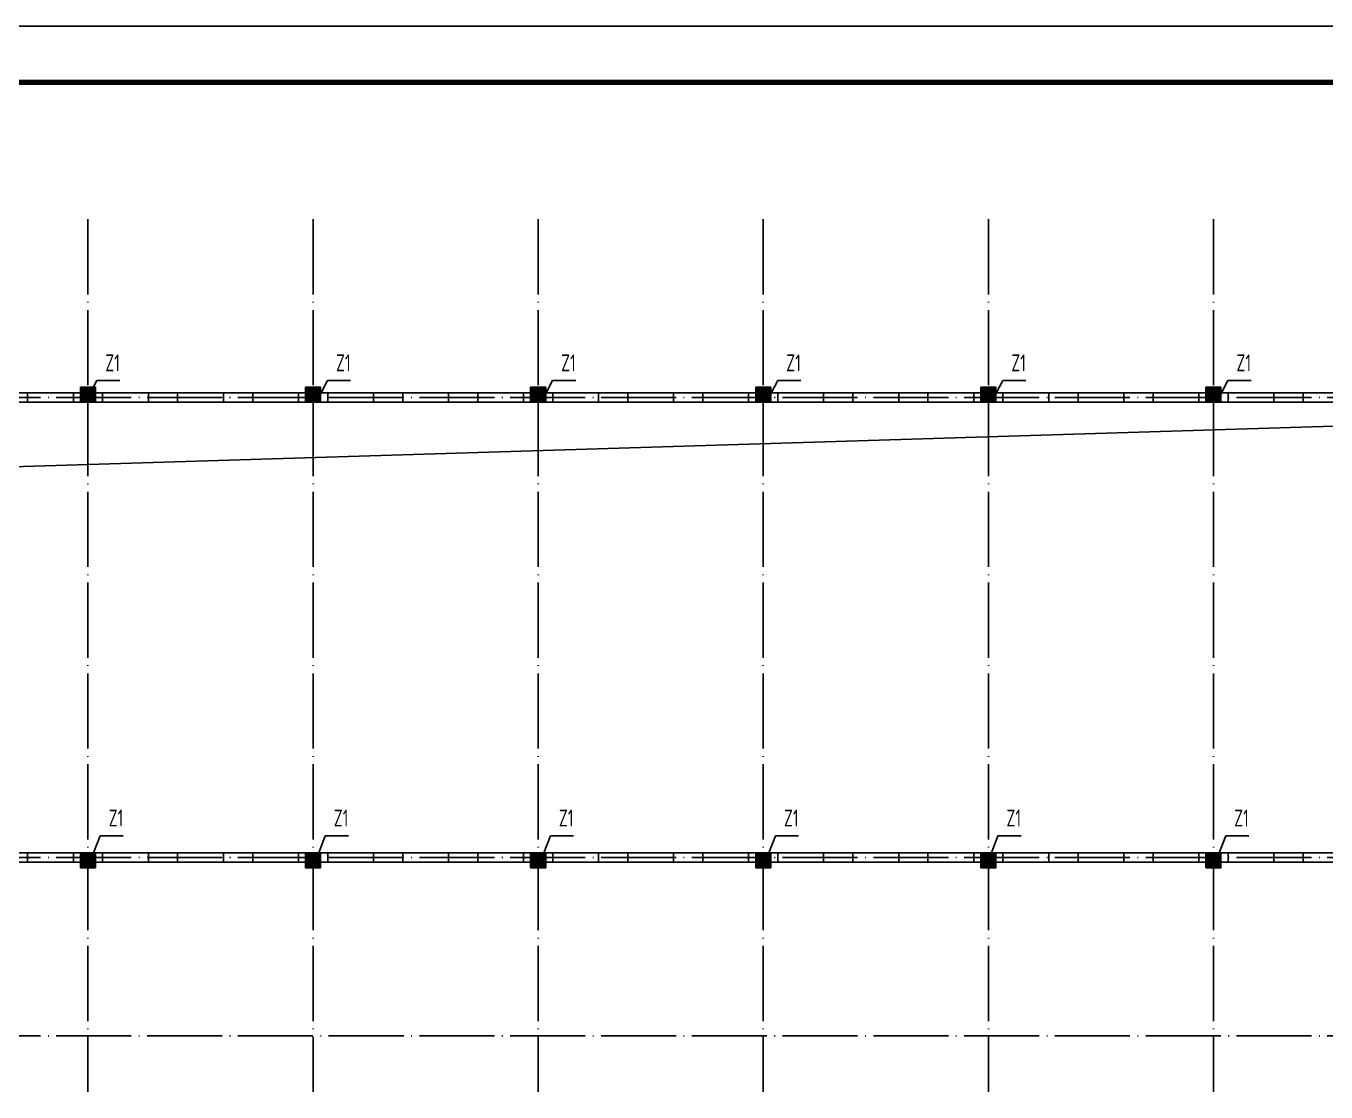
# Model space of a CAD drawing. Extents: x -159214 to 158333, y 7819 to 689505.
# Drawn here: x 81307 to 115959, y 168420 to 196819 of the extents above; entities that cross this region are included whole.
import ezdxf
from ezdxf.enums import TextEntityAlignment as Align

# ---------------------------------------------------------------- set-up
doc = ezdxf.new("R2010")
doc.units = 0
doc.header["$LTSCALE"] = 1000
doc.linetypes.add('DASHED', pattern=[0.75, 0.5, -0.25])
doc.linetypes.add('DOTE', pattern=[2.42, 2, -0.2, 0.02, -0.2])
doc.layers.get('0').update_dxf_attribs({"linetype": 'CONTINUOUS'})
for name, color, linetype in [('d-一层结构平面', 4, 'CONTINUOUS'), ('d-轴线', 7, 'CONTINUOUS'), ('MOUNT', 3, 'CONTINUOUS'), ('PUB_DWGN', 7, 'CONTINUOUS'), ('PUB_TEXT', 7, 'CONTINUOUS'), ('PUB_TITLE', 4, 'CONTINUOUS'), ('邓-AXIS', 1, 'DOTE'), ('邓-BEAM_BR', 4, 'DASHED'), ('邓-COLU', 7, 'CONTINUOUS'), ('邓-COLU_HATCH', 8, 'CONTINUOUS'), ('邓-DIM', 3, 'CONTINUOUS'), ('邓-TEXT', 7, 'CONTINUOUS'), ('邓-WALL_BR', 2, 'CONTINUOUS')]:
    doc.layers.add(name, color=color, linetype=linetype)
doc.styles.add('-GBCBIGGBENOR', font='GBENOR.shx', dxfattribs={"bigfont": 'GBCBIG.shx'})
doc.styles.add('HZTXT', font='romans', dxfattribs={"bigfont": 'hztxt'})
doc.styles.add('title_font', font='GBENOR.shx', dxfattribs={"bigfont": 'GBCBIG.shx'})
doc.styles.add('TSSD_Label', font='tssdeng.shx', dxfattribs={"width": 0.7, "bigfont": 'Hztxt.shx'})

# ---------------------------------------------------------------- blocks, each defined once
blk = doc.blocks.new('结构A2+0.5')
at = {"layer": 'PUB_TITLE'}
blk.add_lwpolyline([(0, -63000), (133650, -63000), (133650, 0), (0, 0)], close=True, dxfattribs=at)
at = {"layer": 'PUB_TITLE', "const_width": 150}
blk.add_lwpolyline([(3750, -61500), (132150, -61500), (132150, -1500), (3750, -1500)], close=True, dxfattribs=at)
at = {"layer": 'MOUNT', "color": 4, "style": 'HZTXT'}
blk.add_attdef('00', (130703, -60956), '', height=330, dxfattribs=at)
at = {"layer": 'PUB_DWGN', "style": 'title_font'}
for tag, height, p in [('工程名称1', 900, (127304, -45157)), ('工程名称2', 900, (127304, -46498)), ('图号', 600, (127304, -61007))]:
    blk.add_attdef(tag, text='', height=height, dxfattribs=at).set_placement(p, align=Align.CENTER)
at = {"layer": 'PUB_TEXT', "style": '-GBCBIGGBENOR'}
for tag, height, p in [('图名1', 849, (127304, -51263)), ('图名2', 849, (127373, -52205)), ('日期', 600, (124615, -58935)), ('比例', 600, (129973, -58904))]:
    blk.add_attdef(tag, text='', height=height, dxfattribs=at).set_placement(p, align=Align.CENTER)
blk = doc.blocks.new('Ts_Dk')
at = {"color": 0, "linetype": 'DASHED'}
for p, q in [((0.5, 0.5), (-0.5, 0.5)), ((-0.5, -0.5), (0.5, -0.5))]:
    blk.add_line(p, q, dxfattribs=at)
at = {"color": 0, "linetype": 'ByBlock'}
for p, q in [((-0.5, 0.5), (-0.5, -0.5)), ((0.5, -0.5), (0.5, 0.5))]:
    blk.add_line(p, q, dxfattribs=at)
at = {"color": 0, "linetype": 'ByBlock', "width": 0.7}
blk.add_attdef('DK', text='', height=0.01, dxfattribs=at).set_placement((0, 1.5), align=Align.BOTTOM_CENTER)
blk = doc.blocks.new('蛋种鸡舍一层结构')
at = {"layer": '邓-COLU_HATCH'}
for points in [[(45125, 275), (45525, 275), (45525, -125), (45125, -125)], [(51125, 275), (51525, 275), (51525, -125), (51125, -125)], [(57125, 275), (57525, 275), (57525, -125), (57125, -125)], [(63125, 275), (63525, 275), (63525, -125), (63125, -125)], [(69125, 275), (69525, 275), (69525, -125), (69125, -125)], [(75125, 275), (75525, 275), (75525, -125), (75125, -125)], [(45125, -12125), (45525, -12125), (45525, -12525), (45125, -12525)], [(51125, -12125), (51525, -12125), (51525, -12525), (51125, -12525)], [(57125, -12125), (57525, -12125), (57525, -12525), (57125, -12525)], [(63125, -12125), (63525, -12125), (63525, -12525), (63125, -12525)], [(69125, -12125), (69525, -12125), (69525, -12525), (69125, -12525)], [(75125, -12125), (75525, -12125), (75525, -12525), (75125, -12525)]]:
    blk.add_hatch(color=256, dxfattribs=at).paths.add_polyline_path(points)
at = {"layer": '邓-COLU'}
for points in [[(45125, 275), (45525, 275), (45525, -125), (45125, -125)], [(51125, 275), (51525, 275), (51525, -125), (51125, -125)], [(57125, 275), (57525, 275), (57525, -125), (57125, -125)], [(63125, 275), (63525, 275), (63525, -125), (63125, -125)], [(69125, 275), (69525, 275), (69525, -125), (69125, -125)], [(75125, 275), (75525, 275), (75525, -125), (75125, -125)], [(45125, -12125), (45525, -12125), (45525, -12525), (45125, -12525)], [(51125, -12125), (51525, -12125), (51525, -12525), (51125, -12525)], [(57125, -12125), (57525, -12125), (57525, -12525), (57125, -12525)], [(63125, -12125), (63525, -12125), (63525, -12525), (63125, -12525)], [(69125, -12125), (69525, -12125), (69525, -12525), (69125, -12525)], [(75125, -12125), (75525, -12125), (75525, -12525), (75125, -12525)]]:
    blk.add_lwpolyline(points, close=True, dxfattribs=at)
blk = doc.blocks.new('6.8米墙体')
at = {"layer": '邓-WALL_BR'}
for p, q in [((42935, -1630), (43715, -1630)), ((43715, -1630), (43715, -1880)), ((44935, -1630), (44935, -1880)), ((44935, -1630), (45715, -1630)), ((45715, -1630), (45715, -1880)), ((46935, -1630), (46935, -1880)), ((46935, -1630), (47715, -1630)), ((47715, -1630), (47715, -1880)), ((48935, -1630), (48935, -1880)), ((48935, -1630), (49715, -1630)), ((49715, -1630), (49715, -1880)), ((50935, -1630), (50935, -1880)), ((50935, -1630), (51715, -1630)), ((51715, -1630), (51715, -1880)), ((52935, -1630), (52935, -1880)), ((52935, -1630), (53715, -1630)), ((53715, -1630), (53715, -1880)), ((54935, -1630), (54935, -1880)), ((54935, -1630), (55715, -1630)), ((55715, -1630), (55715, -1880)), ((56935, -1630), (56935, -1880)), ((56935, -1630), (57715, -1630)), ((57715, -1630), (57715, -1880)), ((58935, -1630), (58935, -1880)), ((58935, -1630), (59715, -1630)), ((59715, -1630), (59715, -1880)), ((60935, -1630), (60935, -1880)), ((60935, -1630), (61715, -1630)), ((61715, -1630), (61715, -1880)), ((62935, -1630), (62935, -1880)), ((62935, -1630), (63715, -1630)), ((63715, -1630), (63715, -1880)), ((64935, -1630), (64935, -1880)), ((64935, -1630), (65715, -1630)), ((65715, -1630), (65715, -1880)), ((66935, -1630), (66935, -1880)), ((66935, -1630), (67715, -1630)), ((67715, -1630), (67715, -1880)), ((68935, -1630), (68935, -1880)), ((68935, -1630), (69715, -1630)), ((69715, -1630), (69715, -1880)), ((70935, -1630), (70935, -1880)), ((70935, -1630), (71715, -1630)), ((71715, -1630), (71715, -1880)), ((72935, -1630), (72935, -1880)), ((72935, -1630), (73715, -1630)), ((73715, -1630), (73715, -1880)), ((74935, -1630), (74935, -1880)), ((74935, -1630), (75715, -1630)), ((75715, -1630), (75715, -1880)), ((76935, -1630), (76935, -1880)), ((76935, -1630), (77715, -1630)), ((77715, -1630), (77715, -1880)), ((42935, -1880), (43715, -1880)), ((44935, -1880), (45715, -1880)), ((46935, -1880), (47715, -1880)), ((48935, -1880), (49715, -1880)), ((50935, -1880), (51715, -1880)), ((52935, -1880), (53715, -1880)), ((54935, -1880), (55715, -1880)), ((56935, -1880), (57715, -1880)), ((58935, -1880), (59715, -1880)), ((60935, -1880), (61715, -1880)), ((62935, -1880), (63715, -1880)), ((64935, -1880), (65715, -1880)), ((66935, -1880), (67715, -1880)), ((68935, -1880), (69715, -1880)), ((70935, -1880), (71715, -1880)), ((72935, -1880), (73715, -1880)), ((74935, -1880), (75715, -1880)), ((76935, -1880), (77715, -1880)), ((43715, -13880), (42935, -13880)), ((43715, -14130), (42935, -14130)), ((43715, -13880), (43715, -14130)), ((44935, -13880), (44935, -14130)), ((45715, -13880), (44935, -13880)), ((45715, -14130), (44935, -14130)), ((45715, -13880), (45715, -14130)), ((46935, -13880), (46935, -14130)), ((47715, -13880), (46935, -13880)), ((47715, -14130), (46935, -14130)), ((47715, -13880), (47715, -14130)), ((48935, -13880), (48935, -14130)), ((49715, -13880), (48935, -13880)), ((49715, -14130), (48935, -14130)), ((49715, -13880), (49715, -14130)), ((50935, -13880), (50935, -14130)), ((51715, -13880), (50935, -13880)), ((51715, -14130), (50935, -14130)), ((51715, -13880), (51715, -14130)), ((52935, -13880), (52935, -14130)), ((53715, -13880), (52935, -13880)), ((53715, -14130), (52935, -14130)), ((53715, -13880), (53715, -14130)), ((54935, -13880), (54935, -14130)), ((55715, -13880), (54935, -13880)), ((55715, -14130), (54935, -14130)), ((55715, -13880), (55715, -14130)), ((56935, -13880), (56935, -14130)), ((57715, -13880), (56935, -13880)), ((57715, -14130), (56935, -14130)), ((57715, -13880), (57715, -14130)), ((58935, -13880), (58935, -14130)), ((59715, -13880), (58935, -13880)), ((59715, -14130), (58935, -14130)), ((59715, -13880), (59715, -14130)), ((60935, -13880), (60935, -14130)), ((61715, -13880), (60935, -13880)), ((61715, -14130), (60935, -14130)), ((61715, -13880), (61715, -14130)), ((62935, -13880), (62935, -14130)), ((63715, -13880), (62935, -13880)), ((63715, -14130), (62935, -14130)), ((63715, -13880), (63715, -14130)), ((64935, -13880), (64935, -14130)), ((65715, -13880), (64935, -13880)), ((65715, -14130), (64935, -14130)), ((65715, -13880), (65715, -14130)), ((66935, -13880), (66935, -14130)), ((67715, -13880), (66935, -13880)), ((67715, -14130), (66935, -14130)), ((67715, -13880), (67715, -14130)), ((68935, -13880), (68935, -14130)), ((69715, -13880), (68935, -13880)), ((69715, -14130), (68935, -14130)), ((69715, -13880), (69715, -14130)), ((70935, -13880), (70935, -14130)), ((71715, -13880), (70935, -13880)), ((71715, -14130), (70935, -14130)), ((71715, -13880), (71715, -14130)), ((72935, -13880), (72935, -14130)), ((73715, -13880), (72935, -13880)), ((73715, -14130), (72935, -14130)), ((73715, -13880), (73715, -14130)), ((74935, -13880), (74935, -14130)), ((75715, -13880), (74935, -13880)), ((75715, -14130), (74935, -14130)), ((75715, -13880), (75715, -14130)), ((76935, -13880), (76935, -14130)), ((77715, -13880), (76935, -13880)), ((77715, -14130), (76935, -14130)), ((77715, -13880), (77715, -14130))]:
    blk.add_line(p, q, dxfattribs=at)
at = {"layer": 'd-一层结构平面'}
blk.add_blockref('蛋种鸡舍一层结构', (0, -1755), dxfattribs=at)
at = {"layer": '邓-BEAM_BR', "xscale": 1220, "yscale": 250, "zscale": 1220}
for p in [(44325, -1755), (46325, -1755), (48325, -1755), (50325, -1755), (52325, -1755), (54325, -1755), (56325, -1755), (58325, -1755), (60325, -1755), (62325, -1755), (64325, -1755), (66325, -1755), (68325, -1755), (70325, -1755), (72325, -1755), (74325, -1755), (76325, -1755), (78325, -1755), (44325, -14005), (46325, -14005), (48325, -14005), (50325, -14005), (52325, -14005), (54325, -14005), (56325, -14005), (58325, -14005), (60325, -14005), (62325, -14005), (64325, -14005), (66325, -14005), (68325, -14005), (70325, -14005), (72325, -14005), (74325, -14005), (76325, -14005), (78325, -14005)]:
    blk.add_blockref('Ts_Dk', p, dxfattribs=at)
blk = doc.blocks.new('办公附属轴线')
at = {"layer": '邓-AXIS'}
for p, q in [((45325, 4750, 0), (45325, -18500, 0)), ((51325, 4750, 0), (51325, -18500, 0)), ((57325, 4750, 0), (57325, -18500, 0)), ((63325, 4750, 0), (63325, -18500, 0)), ((69325, 4750, 0), (69325, -18500, 0)), ((75325, 4750, 0), (75325, -18500, 0)), ((-1500, 0), (100950, 0)), ((-1500, -12250), (100950, -12250)), ((-1500, -17000), (100950, -17000))]:
    blk.add_line(p, q, dxfattribs=at)

msp = doc.modelspace()

# ---------------------------------------------------------------- linework, layer by layer
at = {"layer": '邓-TEXT'}
for p, q in [((83194.8, 187371.7, 0), (82958.7, 186919.7, 0)), ((83194.8, 187371.7, 0), (83809.6, 187371.7, 0)), ((89344.8, 187371.7, 0), (89108.7, 186919.7, 0)), ((89344.8, 187371.7, 0), (89959.6, 187371.7, 0)), ((95344.8, 187371.7, 0), (95108.7, 186919.7, 0)), ((95344.8, 187371.7, 0), (95959.6, 187371.7, 0)), ((101344.8, 187371.7, 0), (101108.7, 186919.7, 0)), ((101344.8, 187371.7, 0), (101959.6, 187371.7, 0)), ((107344.8, 187371.7, 0), (107108.7, 186919.7, 0)), ((107344.8, 187371.7, 0), (107959.6, 187371.7, 0)), ((113344.8, 187371.7, 0), (113108.7, 186919.7, 0)), ((113344.8, 187371.7, 0), (113959.6, 187371.7, 0)), ((83284.7, 175246.7), (83108.7, 174794.7)), ((83284.7, 175246.7), (83899.5, 175246.7)), ((89284.7, 175246.7), (89108.7, 174794.7)), ((89284.7, 175246.7), (89899.5, 175246.7)), ((95284.7, 175246.7, 0), (95108.7, 174794.7, 0)), ((95284.7, 175246.7, 0), (95899.5, 175246.7, 0)), ((101284.7, 175246.7), (101108.7, 174794.7)), ((101284.7, 175246.7), (101899.5, 175246.7)), ((107215.2, 175246.7), (107039.2, 174794.7)), ((107215.2, 175246.7), (107830.1, 175246.7)), ((113284.7, 175246.7), (113108.7, 174794.7)), ((113284.7, 175246.7), (113899.5, 175246.7))]:
    msp.add_line(p, q, dxfattribs=at)
msp.add_lwpolyline([(40758.7, 174794.7), (43689.3, 183930.8), (136958.7, 186794.7)], dxfattribs=at)

# ---------------------------------------------------------------- block references
at = {"layer": 'd-轴线'}
msp.add_blockref('办公附属轴线', (37633.7, 186919.7), dxfattribs=at)
at = {"layer": '邓-DIM'}
for name, p in [('结构A2+0.5', (24682.6, 196818.8)), ('6.8米墙体', (37633.7, 188674.7))]:
    msp.add_blockref(name, p, dxfattribs=at)

# ---------------------------------------------------------------- texts
at = {"layer": '邓-TEXT', "style": 'TSSD_Label', "width": 0.7}
for p in [(83809.6, 187484.2, 0), (89959.6, 187484.2, 0), (95959.6, 187484.2, 0), (101959.6, 187484.2, 0), (107959.6, 187484.2, 0), (113959.6, 187484.2, 0), (83899.5, 175359.2), (89899.5, 175359.2), (95899.5, 175359.2, 0), (101899.5, 175359.2), (107830.1, 175359.2), (113899.5, 175359.2)]:
    msp.add_text('Z1', height=450, dxfattribs=at).set_placement(p, align=Align.BOTTOM_RIGHT)

doc.saveas('drawing.dxf')
